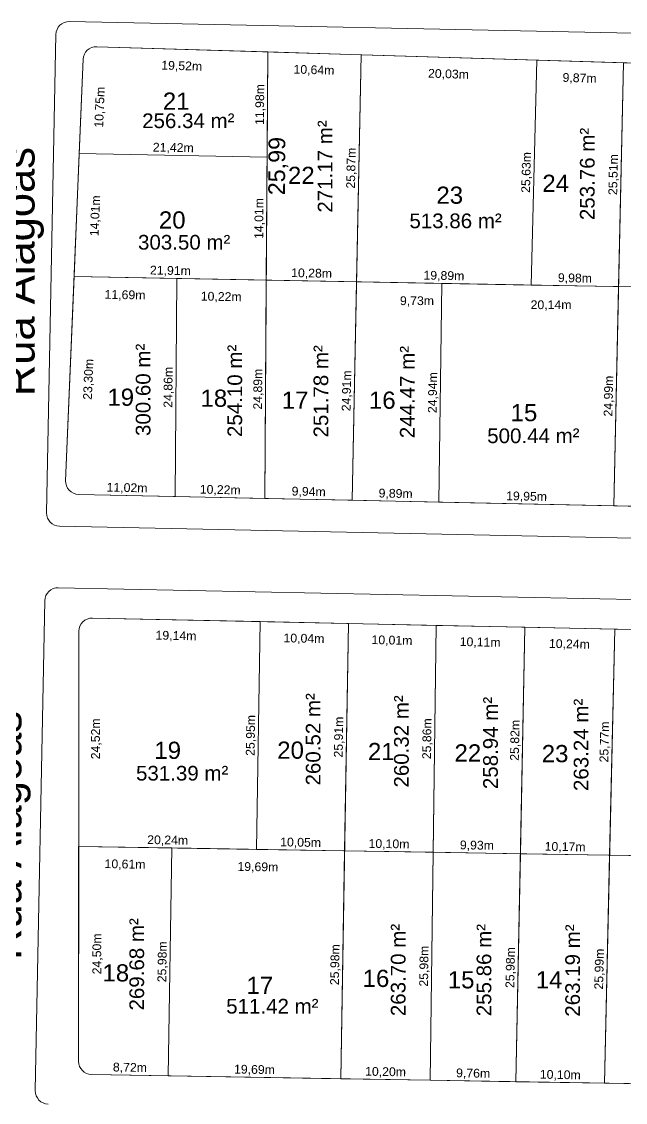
# Model space of a CAD drawing. Header units: metres. Extents: x 3808 to 8215, y 2374 to 6187.
# Drawn here: x 5221.6 to 5290.4, y 5045.1 to 5168.3 of the extents above; entities that cross this region are included whole.
import ezdxf
from ezdxf.enums import TextEntityAlignment as Align

# ---------------------------------------------------------------- set-up
doc = ezdxf.new("R2010")
doc.units = ezdxf.units.M
for name, color, linetype in [('Areas Lotes', 1, 'Continuous'), ('Calçada', 8, 'Continuous'), ('Lote', 7, 'Continuous'), ('Nome das Ruas', 7, 'Continuous'), ('Nº Lote', 7, 'Continuous'), ('quadras', 7, 'Continuous')]:
    doc.layers.add(name, color=color, linetype=linetype)
doc.styles.add('Arial', font='arial.ttf')
doc.dimstyles.new('Copy(2) of ISO-25', dxfattribs={"dimtxt": 1, "dimasz": 2.5, "dimexe": 1.25, "dimexo": 0.625, "dimgap": 0.2, "dimtad": 1, "dimtoh": 1, "dimlfac": 1, "dimzin": 1, "dimtxsty": 'Arial', "dimblk": 'NONE', "dimcen": 0, "dimse1": 1, "dimse2": 1, "dimsd1": 1, "dimsd2": 1, "dimclrt": 256, "dimaunit": 1, "dimadec": 3, "dimazin": 0, "dimtfac": 1, "dimtmove": 0, "dimatfit": 3, "dimldrblk": 'NONE', "dimfxl": 1, "dimtolj": 1, "dimtzin": 0, "dimarcsym": 0})
doc.dimstyles.new('COTA 2', dxfattribs={"dimtxt": 1.9, "dimasz": 2.5, "dimexe": 1.25, "dimexo": 0.625, "dimtad": 1, "dimlfac": 1, "dimzin": 1, "dimtxsty": 'Arial', "dimcen": 2.5, "dimse1": 1, "dimse2": 1, "dimsd1": 1, "dimsd2": 1, "dimclrt": 7, "dimadec": 0, "dimazin": 0, "dimtfac": 1, "dimtmove": 0, "dimatfit": 3, "dimfxl": 1, "dimtolj": 1, "dimtzin": 0, "dimarcsym": 0})

# ---------------------------------------------------------------- blocks, each defined once
blk = doc.blocks.new('*D4998')
at = {"layer": 'Defpoints', "color": 0, "linetype": 'Continuous', "transparency": 16777216}
for p in [(5288, 5047.31), (5288, 5046.97), (5307.9, 5046.97)]:
    blk.add_point(p, dxfattribs=at)
at = {"layer": 'Lote', "linetype": 'Continuous', "lineweight": 5, "transparency": 16777216, "insert": (5297.97, 5047.94), "char_height": 1, "attachment_point": 5, "rotation": 359.0344, "style": 'Arial'}
blk.add_mtext('\\A1;19,90m', dxfattribs=at)
blk = doc.blocks.new('_None')
blk = doc.blocks.new('*D4999')
at = {"layer": 'Defpoints', "color": 0, "linetype": 'Continuous', "transparency": 16777216}
for p in [(5277.91, 5047.48), (5277.91, 5047.48), (5288, 5046.97)]:
    blk.add_point(p, dxfattribs=at)
at = {"layer": 'Lote', "linetype": 'Continuous', "lineweight": 5, "transparency": 16777216, "insert": (5282.97, 5048.19), "char_height": 1, "attachment_point": 5, "rotation": 359.0344, "style": 'Arial'}
blk.add_mtext('\\A1;10,10m', dxfattribs=at)
blk = doc.blocks.new('*D5000')
at = {"layer": 'Defpoints', "color": 0, "linetype": 'Continuous', "transparency": 16777216}
for p in [(5268.15, 5047.64), (5268.15, 5047.64), (5277.91, 5047.48)]:
    blk.add_point(p, dxfattribs=at)
at = {"layer": 'Lote', "linetype": 'Continuous', "lineweight": 5, "transparency": 16777216, "insert": (5273.04, 5048.36), "char_height": 1, "attachment_point": 5, "rotation": 359.0344, "style": 'Arial'}
blk.add_mtext('\\A1;9,76m', dxfattribs=at)
blk = doc.blocks.new('*D5001')
at = {"layer": 'Defpoints', "color": 0, "linetype": 'Continuous', "transparency": 16777216}
for p in [(5257.95, 5047.81), (5257.95, 5047.81), (5268.15, 5047.64)]:
    blk.add_point(p, dxfattribs=at)
at = {"layer": 'Lote', "linetype": 'Continuous', "lineweight": 5, "transparency": 16777216, "insert": (5263.06, 5048.53), "char_height": 1, "attachment_point": 5, "rotation": 359.0344, "style": 'Arial'}
blk.add_mtext('\\A1;10,20m', dxfattribs=at)
blk = doc.blocks.new('*D5002')
at = {"layer": 'Defpoints', "color": 0, "linetype": 'Continuous', "transparency": 16777216}
for p in [(5238.27, 5048.14), (5238.27, 5048.14), (5257.95, 5047.81)]:
    blk.add_point(p, dxfattribs=at)
at = {"layer": 'Lote', "linetype": 'Continuous', "lineweight": 5, "transparency": 16777216, "insert": (5248.12, 5048.78), "char_height": 1, "attachment_point": 5, "rotation": 359.0344, "style": 'Arial'}
blk.add_mtext('\\A1;19,69m', dxfattribs=at)
blk = doc.blocks.new('*D5003')
at = {"layer": 'Defpoints', "color": 0, "linetype": 'Continuous', "transparency": 16777216}
for p in [(5229.55, 5048.29), (5229.55, 5048.29), (5238.27, 5048.14)]:
    blk.add_point(p, dxfattribs=at)
at = {"layer": 'Lote', "linetype": 'Continuous', "lineweight": 5, "transparency": 16777216, "insert": (5233.93, 5049.02), "char_height": 1, "attachment_point": 5, "rotation": 359.0344, "style": 'Arial'}
blk.add_mtext('\\A1;8,72m', dxfattribs=at)
blk = doc.blocks.new('*D5012')
at = {"layer": 'Defpoints', "color": 0, "linetype": 'Continuous', "transparency": 16777216}
for p in [(5288.59, 5073.28), (5288.59, 5073.28), (5298.08, 5073.13)]:
    blk.add_point(p, dxfattribs=at)
at = {"layer": 'Lote', "linetype": 'Continuous', "lineweight": 5, "transparency": 16777216, "insert": (5293.35, 5074.01), "char_height": 1, "attachment_point": 5, "rotation": 359.0444, "style": 'Arial'}
blk.add_mtext('\\A1;9,49m', dxfattribs=at)
blk = doc.blocks.new('*D5013')
at = {"layer": 'Defpoints', "color": 0, "linetype": 'Continuous', "transparency": 16777216}
for p in [(5278.42, 5073.45), (5278.42, 5073.45), (5288.59, 5073.28)]:
    blk.add_point(p, dxfattribs=at)
at = {"layer": 'Lote', "linetype": 'Continuous', "lineweight": 5, "transparency": 16777216, "insert": (5283.52, 5074.17), "char_height": 1, "attachment_point": 5, "rotation": 359.0444, "style": 'Arial'}
blk.add_mtext('\\A1;10,17m', dxfattribs=at)
blk = doc.blocks.new('*D5014')
at = {"layer": 'Defpoints', "color": 0, "linetype": 'Continuous', "transparency": 16777216}
for p in [(5268.49, 5073.62), (5268.49, 5073.62), (5278.42, 5073.45)]:
    blk.add_point(p, dxfattribs=at)
at = {"layer": 'Lote', "linetype": 'Continuous', "lineweight": 5, "transparency": 16777216, "insert": (5273.47, 5074.34), "char_height": 1, "attachment_point": 5, "rotation": 359.0444, "style": 'Arial'}
blk.add_mtext('\\A1;9,93m', dxfattribs=at)
blk = doc.blocks.new('*D5015')
at = {"layer": 'Defpoints', "color": 0, "linetype": 'Continuous', "transparency": 16777216}
for p in [(5258.39, 5073.79), (5258.39, 5073.79), (5268.49, 5073.62)]:
    blk.add_point(p, dxfattribs=at)
at = {"layer": 'Lote', "linetype": 'Continuous', "lineweight": 5, "transparency": 16777216, "insert": (5263.45, 5074.5), "char_height": 1, "attachment_point": 5, "rotation": 359.0444, "style": 'Arial'}
blk.add_mtext('\\A1;10,10m', dxfattribs=at)
blk = doc.blocks.new('*D5016')
at = {"layer": 'Defpoints', "color": 0, "linetype": 'Continuous', "transparency": 16777216}
for p in [(5248.34, 5073.96), (5248.34, 5073.96), (5258.39, 5073.79)]:
    blk.add_point(p, dxfattribs=at)
at = {"layer": 'Lote', "linetype": 'Continuous', "lineweight": 5, "transparency": 16777216, "insert": (5253.38, 5074.67), "char_height": 1, "attachment_point": 5, "rotation": 359.0444, "style": 'Arial'}
blk.add_mtext('\\A1;10,05m', dxfattribs=at)
blk = doc.blocks.new('*D5017')
at = {"layer": 'Defpoints', "color": 0, "linetype": 'Continuous', "transparency": 16777216}
for p in [(5228.1, 5074.29), (5228.1, 5074.29), (5248.34, 5073.96)]:
    blk.add_point(p, dxfattribs=at)
at = {"layer": 'Lote', "linetype": 'Continuous', "lineweight": 5, "transparency": 16777216, "insert": (5238.23, 5074.93), "char_height": 1, "attachment_point": 5, "rotation": 359.0444, "style": 'Arial'}
blk.add_mtext('\\A1;20,24m', dxfattribs=at)
blk = doc.blocks.new('*D5018')
at = {"layer": 'Defpoints', "color": 0, "linetype": 'Continuous', "transparency": 16777216}
for p in [(5228.1, 5074.29), (5238.7, 5074.12), (5238.66, 5071.3)]:
    blk.add_point(p, dxfattribs=at)
at = {"layer": 'Lote', "linetype": 'Continuous', "lineweight": 5, "transparency": 16777216, "insert": (5233.37, 5072.19), "char_height": 1, "attachment_point": 5, "rotation": 359.0444, "style": 'Arial'}
blk.add_mtext('\\A1;10,61m', dxfattribs=at)
blk = doc.blocks.new('*D5019')
at = {"layer": 'Defpoints', "color": 0, "linetype": 'Continuous', "transparency": 16777216}
for p in [(5238.7, 5074.12), (5258.39, 5073.79), (5258.34, 5070.92)]:
    blk.add_point(p, dxfattribs=at)
at = {"layer": 'Lote', "linetype": 'Continuous', "lineweight": 5, "transparency": 16777216, "insert": (5248.51, 5071.88), "char_height": 1, "attachment_point": 5, "rotation": 359.0444, "style": 'Arial'}
blk.add_mtext('\\A1;19,69m', dxfattribs=at)
blk = doc.blocks.new('*D5020')
at = {"layer": 'Defpoints', "color": 0, "linetype": 'Continuous', "transparency": 16777216}
for p in [(5288.59, 5073.28), (5308.37, 5072.95), (5308.32, 5070.08)]:
    blk.add_point(p, dxfattribs=at)
at = {"layer": 'Lote', "linetype": 'Continuous', "lineweight": 5, "transparency": 16777216, "insert": (5298.44, 5071.05), "char_height": 1, "attachment_point": 5, "rotation": 359.0444, "style": 'Arial'}
blk.add_mtext('\\A1;19,78m', dxfattribs=at)
blk = doc.blocks.new('*D5034')
at = {"layer": 'Defpoints', "color": 0, "linetype": 'Continuous', "transparency": 16777216}
for p in [(5289.17, 5099.05), (5298.78, 5098.85), (5289.12, 5096.37)]:
    blk.add_point(p, dxfattribs=at)
at = {"layer": 'Lote', "linetype": 'Continuous', "lineweight": 5, "transparency": 16777216, "insert": (5293.94, 5097.07), "char_height": 1, "attachment_point": 5, "rotation": 358.788, "style": 'Arial'}
blk.add_mtext('\\A1;9,61m', dxfattribs=at)
blk = doc.blocks.new('*D5035')
at = {"layer": 'Defpoints', "color": 0, "linetype": 'Continuous', "transparency": 16777216}
for p in [(5278.93, 5099.27), (5289.17, 5099.05), (5278.88, 5096.58)]:
    blk.add_point(p, dxfattribs=at)
at = {"layer": 'Lote', "linetype": 'Continuous', "lineweight": 5, "transparency": 16777216, "insert": (5284.01, 5097.28), "char_height": 1, "attachment_point": 5, "rotation": 358.788, "style": 'Arial'}
blk.add_mtext('\\A1;10,24m', dxfattribs=at)
blk = doc.blocks.new('*D5036')
at = {"layer": 'Defpoints', "color": 0, "linetype": 'Continuous', "transparency": 16777216}
for p in [(5268.83, 5099.48), (5278.93, 5099.27), (5268.77, 5096.8)]:
    blk.add_point(p, dxfattribs=at)
at = {"layer": 'Lote', "linetype": 'Continuous', "lineweight": 5, "transparency": 16777216, "insert": (5273.84, 5097.49), "char_height": 1, "attachment_point": 5, "rotation": 358.788, "style": 'Arial'}
blk.add_mtext('\\A1;10,11m', dxfattribs=at)
blk = doc.blocks.new('*D5037')
at = {"layer": 'Defpoints', "color": 0, "linetype": 'Continuous', "transparency": 16777216}
for p in [(5258.82, 5099.69), (5268.83, 5099.48), (5258.77, 5097.01)]:
    blk.add_point(p, dxfattribs=at)
at = {"layer": 'Lote', "linetype": 'Continuous', "lineweight": 5, "transparency": 16777216, "insert": (5263.79, 5097.71), "char_height": 1, "attachment_point": 5, "rotation": 358.788, "style": 'Arial'}
blk.add_mtext('\\A1;10,01m', dxfattribs=at)
blk = doc.blocks.new('*D5038')
at = {"layer": 'Defpoints', "color": 0, "linetype": 'Continuous', "transparency": 16777216}
for p in [(5248.78, 5099.91), (5258.82, 5099.69), (5248.73, 5097.22)]:
    blk.add_point(p, dxfattribs=at)
at = {"layer": 'Lote', "linetype": 'Continuous', "lineweight": 5, "transparency": 16777216, "insert": (5253.76, 5097.92), "char_height": 1, "attachment_point": 5, "rotation": 358.788, "style": 'Arial'}
blk.add_mtext('\\A1;10,04m', dxfattribs=at)
blk = doc.blocks.new('*D5039')
at = {"layer": 'Defpoints', "color": 0, "linetype": 'Continuous', "transparency": 16777216}
for p in [(5229.65, 5100.31), (5248.78, 5099.91), (5229.59, 5097.63)]:
    blk.add_point(p, dxfattribs=at)
at = {"layer": 'Lote', "linetype": 'Continuous', "lineweight": 5, "transparency": 16777216, "insert": (5239.18, 5098.23), "char_height": 1, "attachment_point": 5, "rotation": 358.788, "style": 'Arial'}
blk.add_mtext('\\A1;19,14m', dxfattribs=at)
blk = doc.blocks.new('*D5040')
at = {"layer": 'Defpoints', "color": 0, "linetype": 'Continuous', "transparency": 16777216}
for p in [(5228.11, 5098.81), (5228.1, 5074.29), (5230.89, 5074.29)]:
    blk.add_point(p, dxfattribs=at)
at = {"layer": 'Lote', "linetype": 'Continuous', "lineweight": 5, "transparency": 16777216, "insert": (5230.1, 5086.55), "char_height": 1, "attachment_point": 5, "rotation": 89.9597, "style": 'Arial'}
blk.add_mtext('\\A1;24,52m', dxfattribs=at)
blk = doc.blocks.new('*D5041')
at = {"layer": 'Defpoints', "color": 0, "linetype": 'Continuous', "transparency": 16777216}
for p in [(5228.1, 5074.29), (5228.08, 5049.79), (5231.04, 5049.79)]:
    blk.add_point(p, dxfattribs=at)
at = {"layer": 'Lote', "linetype": 'Continuous', "lineweight": 5, "transparency": 16777216, "insert": (5230.25, 5062.04), "char_height": 1, "attachment_point": 5, "rotation": 89.9597, "style": 'Arial'}
blk.add_mtext('\\A1;24,50m', dxfattribs=at)
blk = doc.blocks.new('*D5042')
at = {"layer": 'Defpoints', "color": 0, "linetype": 'Continuous', "transparency": 16777216}
for p in [(5238.7, 5074.12), (5238.27, 5048.14), (5238.27, 5048.14)]:
    blk.add_point(p, dxfattribs=at)
at = {"layer": 'Lote', "linetype": 'Continuous', "lineweight": 5, "transparency": 16777216, "insert": (5237.69, 5061.14), "char_height": 1, "attachment_point": 5, "rotation": 89.0402, "style": 'Arial'}
blk.add_mtext('\\A1;25,98m', dxfattribs=at)
blk = doc.blocks.new('*D5043')
at = {"layer": 'Defpoints', "color": 0, "linetype": 'Continuous', "transparency": 16777216}
for p in [(5258.39, 5073.79), (5257.95, 5047.81), (5257.95, 5047.81)]:
    blk.add_point(p, dxfattribs=at)
at = {"layer": 'Lote', "linetype": 'Continuous', "lineweight": 5, "transparency": 16777216, "insert": (5257.37, 5060.81), "char_height": 1, "attachment_point": 5, "rotation": 89.0402, "style": 'Arial'}
blk.add_mtext('\\A1;25,98m', dxfattribs=at)
blk = doc.blocks.new('*D5044')
at = {"layer": 'Defpoints', "color": 0, "linetype": 'Continuous', "transparency": 16777216}
for p in [(5248.78, 5099.91), (5248.78, 5099.91), (5248.34, 5073.96)]:
    blk.add_point(p, dxfattribs=at)
at = {"layer": 'Lote', "linetype": 'Continuous', "lineweight": 5, "transparency": 16777216, "insert": (5247.76, 5086.94), "char_height": 1, "attachment_point": 5, "rotation": 89.0098, "style": 'Arial'}
blk.add_mtext('\\A1;25,95m', dxfattribs=at)
blk = doc.blocks.new('*D5045')
at = {"layer": 'Defpoints', "color": 0, "linetype": 'Continuous', "transparency": 16777216}
for p in [(5258.82, 5099.69), (5258.82, 5099.69), (5258.39, 5073.79)]:
    blk.add_point(p, dxfattribs=at)
at = {"layer": 'Lote', "linetype": 'Continuous', "lineweight": 5, "transparency": 16777216, "insert": (5257.8, 5086.75), "char_height": 1, "attachment_point": 5, "rotation": 89.0402, "style": 'Arial'}
blk.add_mtext('\\A1;25,91m', dxfattribs=at)
blk = doc.blocks.new('*D5046')
at = {"layer": 'Defpoints', "color": 0, "linetype": 'Continuous', "transparency": 16777216}
for p in [(5268.83, 5099.48), (5268.83, 5099.48), (5268.49, 5073.62)]:
    blk.add_point(p, dxfattribs=at)
at = {"layer": 'Lote', "linetype": 'Continuous', "lineweight": 5, "transparency": 16777216, "insert": (5267.86, 5086.56), "char_height": 1, "attachment_point": 5, "rotation": 89.2476, "style": 'Arial'}
blk.add_mtext('\\A1;25,86m', dxfattribs=at)
blk = doc.blocks.new('*D5047')
at = {"layer": 'Defpoints', "color": 0, "linetype": 'Continuous', "transparency": 16777216}
for p in [(5268.49, 5073.62), (5268.15, 5047.64), (5268.15, 5047.64)]:
    blk.add_point(p, dxfattribs=at)
at = {"layer": 'Lote', "linetype": 'Continuous', "lineweight": 5, "transparency": 16777216, "insert": (5267.52, 5060.64), "char_height": 1, "attachment_point": 5, "rotation": 89.2476, "style": 'Arial'}
blk.add_mtext('\\A1;25,98m', dxfattribs=at)
blk = doc.blocks.new('*D5048')
at = {"layer": 'Defpoints', "color": 0, "linetype": 'Continuous', "transparency": 16777216}
for p in [(5278.42, 5073.45), (5277.91, 5047.48), (5277.91, 5047.48)]:
    blk.add_point(p, dxfattribs=at)
at = {"layer": 'Lote', "linetype": 'Continuous', "lineweight": 5, "transparency": 16777216, "insert": (5277.36, 5060.48), "char_height": 1, "attachment_point": 5, "rotation": 88.865, "style": 'Arial'}
blk.add_mtext('\\A1;25,98m', dxfattribs=at)
blk = doc.blocks.new('*D5049')
at = {"layer": 'Defpoints', "color": 0, "linetype": 'Continuous', "transparency": 16777216}
for p in [(5278.93, 5099.27), (5278.93, 5099.27), (5278.42, 5073.45)]:
    blk.add_point(p, dxfattribs=at)
at = {"layer": 'Lote', "linetype": 'Continuous', "lineweight": 5, "transparency": 16777216, "insert": (5277.88, 5086.38), "char_height": 1, "attachment_point": 5, "rotation": 88.865, "style": 'Arial'}
blk.add_mtext('\\A1;25,82m', dxfattribs=at)
blk = doc.blocks.new('*D5050')
at = {"layer": 'Defpoints', "color": 0, "linetype": 'Continuous', "transparency": 16777216}
for p in [(5289.17, 5099.05), (5289.17, 5099.05), (5288.59, 5073.28)]:
    blk.add_point(p, dxfattribs=at)
at = {"layer": 'Lote', "linetype": 'Continuous', "lineweight": 5, "transparency": 16777216, "insert": (5288.08, 5086.19), "char_height": 1, "attachment_point": 5, "rotation": 88.6972, "style": 'Arial'}
blk.add_mtext('\\A1;25,77m', dxfattribs=at)
blk = doc.blocks.new('*D5066')
at = {"layer": 'Defpoints', "color": 0, "linetype": 'Continuous', "transparency": 16777216}
for p in [(5288.59, 5073.28), (5288.59, 5073.28), (5288, 5047.31)]:
    blk.add_point(p, dxfattribs=at)
at = {"layer": 'Lote', "linetype": 'Continuous', "lineweight": 5, "transparency": 16777216, "insert": (5287.49, 5060.31), "char_height": 1, "attachment_point": 5, "rotation": 88.6972, "style": 'Arial'}
blk.add_mtext('\\A1;25,99m', dxfattribs=at)
blk = doc.blocks.new('*D5161')
at = {"layer": 'Defpoints', "color": 0, "linetype": 'Continuous', "transparency": 16777216}
for p in [(5289.09, 5113.1), (5289.09, 5113.1), (5298.93, 5112.89)]:
    blk.add_point(p, dxfattribs=at)
at = {"layer": 'Lote', "linetype": 'Continuous', "lineweight": 5, "transparency": 16777216, "insert": (5294.03, 5113.79), "char_height": 1, "attachment_point": 5, "rotation": 358.769, "style": 'Arial'}
blk.add_mtext('\\A1;9,85m', dxfattribs=at)
blk = doc.blocks.new('*D5162')
at = {"layer": 'Defpoints', "color": 0, "linetype": 'Continuous', "transparency": 16777216}
for p in [(5269.14, 5113.53), (5269.14, 5113.53), (5289.09, 5113.1)]:
    blk.add_point(p, dxfattribs=at)
at = {"layer": 'Lote', "linetype": 'Continuous', "lineweight": 5, "transparency": 16777216, "insert": (5279.13, 5114.11), "char_height": 1, "attachment_point": 5, "rotation": 358.769, "style": 'Arial'}
blk.add_mtext('\\A1;19,95m', dxfattribs=at)
blk = doc.blocks.new('*D5163')
at = {"layer": 'Defpoints', "color": 0, "linetype": 'Continuous', "transparency": 16777216}
for p in [(5259.25, 5113.74), (5259.25, 5113.74), (5269.14, 5113.53)]:
    blk.add_point(p, dxfattribs=at)
at = {"layer": 'Lote', "linetype": 'Continuous', "lineweight": 5, "transparency": 16777216, "insert": (5264.21, 5114.43), "char_height": 1, "attachment_point": 5, "rotation": 358.769, "style": 'Arial'}
blk.add_mtext('\\A1;9,89m', dxfattribs=at)
blk = doc.blocks.new('*D5164')
at = {"layer": 'Defpoints', "color": 0, "linetype": 'Continuous', "transparency": 16777216}
for p in [(5249.31, 5113.95), (5249.31, 5113.95), (5259.25, 5113.74)]:
    blk.add_point(p, dxfattribs=at)
at = {"layer": 'Lote', "linetype": 'Continuous', "lineweight": 5, "transparency": 16777216, "insert": (5254.3, 5114.65), "char_height": 1, "attachment_point": 5, "rotation": 358.769, "style": 'Arial'}
blk.add_mtext('\\A1;9,94m', dxfattribs=at)
blk = doc.blocks.new('*D5165')
at = {"layer": 'Defpoints', "color": 0, "linetype": 'Continuous', "transparency": 16777216}
for p in [(5239.09, 5114.17), (5239.09, 5114.17), (5249.31, 5113.95)]:
    blk.add_point(p, dxfattribs=at)
at = {"layer": 'Lote', "linetype": 'Continuous', "lineweight": 5, "transparency": 16777216, "insert": (5244.22, 5114.86), "char_height": 1, "attachment_point": 5, "rotation": 358.769, "style": 'Arial'}
blk.add_mtext('\\A1;10,22m', dxfattribs=at)
blk = doc.blocks.new('*D5166')
at = {"layer": 'Defpoints', "color": 0, "linetype": 'Continuous', "transparency": 16777216}
for p in [(5228.07, 5114.41), (5228.07, 5114.41), (5239.09, 5114.17)]:
    blk.add_point(p, dxfattribs=at)
at = {"layer": 'Lote', "linetype": 'Continuous', "lineweight": 5, "transparency": 16777216, "insert": (5233.6, 5115.09), "char_height": 1, "attachment_point": 5, "rotation": 358.769, "style": 'Arial'}
blk.add_mtext('\\A1;11,02m', dxfattribs=at)
blk = doc.blocks.new('*D5175')
at = {"layer": 'Defpoints', "color": 0, "linetype": 'Continuous', "transparency": 16777216}
for p in [(5249.65, 5164.83), (5260.28, 5164.5), (5249.56, 5162.07)]:
    blk.add_point(p, dxfattribs=at)
at = {"layer": 'Lote', "linetype": 'Continuous', "lineweight": 5, "transparency": 16777216, "insert": (5254.9, 5162.71), "char_height": 1, "attachment_point": 5, "rotation": 358.2435, "style": 'Arial'}
blk.add_mtext('\\A1;10,64m', dxfattribs=at)
blk = doc.blocks.new('*D5177')
at = {"layer": 'Defpoints', "color": 0, "linetype": 'Continuous', "transparency": 16777216}
for p in [(5290.16, 5163.59), (5300.19, 5163.28), (5290.08, 5160.83)]:
    blk.add_point(p, dxfattribs=at)
at = {"layer": 'Lote', "linetype": 'Continuous', "lineweight": 5, "transparency": 16777216, "insert": (5295.12, 5161.47), "char_height": 1, "attachment_point": 5, "rotation": 358.2435, "style": 'Arial'}
blk.add_mtext('\\A1;10,04m', dxfattribs=at)
blk = doc.blocks.new('*D5179')
at = {"layer": 'Defpoints', "color": 0, "linetype": 'Continuous', "transparency": 16777216}
for p in [(5280.29, 5163.59), (5290.16, 5163.59), (5280.21, 5161.13)]:
    blk.add_point(p, dxfattribs=at)
at = {"layer": 'Lote', "linetype": 'Continuous', "lineweight": 5, "transparency": 16777216, "insert": (5285.17, 5161.78), "char_height": 1, "attachment_point": 5, "rotation": 358.2435, "style": 'Arial'}
blk.add_mtext('\\A1;9,87m', dxfattribs=at)
blk = doc.blocks.new('*D5180')
at = {"layer": 'Defpoints', "color": 0, "linetype": 'Continuous', "transparency": 16777216}
for p in [(5260.28, 5164.5), (5280.3, 5163.89), (5260.19, 5161.74)]:
    blk.add_point(p, dxfattribs=at)
at = {"layer": 'Lote', "linetype": 'Continuous', "lineweight": 5, "transparency": 16777216, "insert": (5270.23, 5162.24), "char_height": 1, "attachment_point": 5, "rotation": 358.2435, "style": 'Arial'}
blk.add_mtext('\\A1;20,03m', dxfattribs=at)
blk = doc.blocks.new('*D5181')
at = {"layer": 'Defpoints', "color": 0, "linetype": 'Continuous', "transparency": 16777216}
for p in [(5259.75, 5138.64), (5279.64, 5138.27), (5279.64, 5138.27)]:
    blk.add_point(p, dxfattribs=at)
at = {"layer": 'Lote', "linetype": 'Continuous', "lineweight": 5, "transparency": 16777216, "insert": (5269.71, 5139.26), "char_height": 1, "attachment_point": 5, "rotation": 358.9239, "style": 'Arial'}
blk.add_mtext('\\A1;19,89m', dxfattribs=at)
blk = doc.blocks.new('*D5182')
at = {"layer": 'Defpoints', "color": 0, "linetype": 'Continuous', "transparency": 16777216}
for p in [(5230.14, 5165.43), (5249.65, 5164.83), (5230.06, 5162.67)]:
    blk.add_point(p, dxfattribs=at)
at = {"layer": 'Lote', "linetype": 'Continuous', "lineweight": 5, "transparency": 16777216, "insert": (5239.83, 5163.17), "char_height": 1, "attachment_point": 5, "rotation": 358.2435, "style": 'Arial'}
blk.add_mtext('\\A1;19,52m', dxfattribs=at)
blk = doc.blocks.new('*D5183')
at = {"layer": 'Defpoints', "color": 0, "linetype": 'Continuous', "transparency": 16777216}
for p in [(5249.47, 5138.84), (5259.75, 5138.64), (5259.75, 5138.64)]:
    blk.add_point(p, dxfattribs=at)
at = {"layer": 'Lote', "linetype": 'Continuous', "lineweight": 5, "transparency": 16777216, "insert": (5254.63, 5139.54), "char_height": 1, "attachment_point": 5, "rotation": 358.9239, "style": 'Arial'}
blk.add_mtext('\\A1;10,28m', dxfattribs=at)
blk = doc.blocks.new('*D5184')
at = {"layer": 'Defpoints', "color": 0, "linetype": 'Continuous', "transparency": 16777216}
for p in [(5228.15, 5153.25), (5228.15, 5153.25), (5249.57, 5152.85)]:
    blk.add_point(p, dxfattribs=at)
at = {"layer": 'Lote', "linetype": 'Continuous', "lineweight": 5, "transparency": 16777216, "insert": (5238.87, 5153.85), "char_height": 1, "attachment_point": 5, "rotation": 358.9239, "style": 'Arial'}
blk.add_mtext('\\A1;21,42m', dxfattribs=at)
blk = doc.blocks.new('*D5185')
at = {"layer": 'Defpoints', "color": 0, "linetype": 'Continuous', "transparency": 16777216}
for p in [(5227.57, 5139.25), (5249.47, 5138.84), (5249.47, 5138.84)]:
    blk.add_point(p, dxfattribs=at)
at = {"layer": 'Lote', "linetype": 'Continuous', "lineweight": 5, "transparency": 16777216, "insert": (5238.54, 5139.84), "char_height": 1, "attachment_point": 5, "rotation": 358.9239, "style": 'Arial'}
blk.add_mtext('\\A1;21,91m', dxfattribs=at)
blk = doc.blocks.new('*D5187')
at = {"layer": 'Defpoints', "color": 0, "linetype": 'Continuous', "transparency": 16777216}
for p in [(5279.64, 5138.27), (5289.62, 5138.08), (5289.62, 5138.08)]:
    blk.add_point(p, dxfattribs=at)
at = {"layer": 'Lote', "linetype": 'Continuous', "lineweight": 5, "transparency": 16777216, "insert": (5284.64, 5138.98), "char_height": 1, "attachment_point": 5, "rotation": 358.9239, "style": 'Arial'}
blk.add_mtext('\\A1;9,98m', dxfattribs=at)
blk = doc.blocks.new('*D5189')
at = {"layer": 'Defpoints', "color": 0, "linetype": 'Continuous', "transparency": 16777216}
for p in [(5289.62, 5138.08), (5299.56, 5137.9), (5299.56, 5137.9)]:
    blk.add_point(p, dxfattribs=at)
at = {"layer": 'Lote', "linetype": 'Continuous', "lineweight": 5, "transparency": 16777216, "insert": (5294.6, 5138.79), "char_height": 1, "attachment_point": 5, "rotation": 358.9239, "style": 'Arial'}
blk.add_mtext('\\A1;9,94m', dxfattribs=at)
blk = doc.blocks.new('*D5221')
at = {"layer": 'Defpoints', "color": 0, "linetype": 'Continuous', "transparency": 16777216}
for p in [(5289.62, 5138.08), (5289.09, 5113.1), (5289.09, 5113.1)]:
    blk.add_point(p, dxfattribs=at)
at = {"layer": 'Lote', "linetype": 'Continuous', "lineweight": 5, "transparency": 16777216, "insert": (5288.55, 5125.61), "char_height": 1, "attachment_point": 5, "rotation": 88.7803, "style": 'Arial'}
blk.add_mtext('\\A1;24,99m', dxfattribs=at)
blk = doc.blocks.new('*D5222')
at = {"layer": 'Defpoints', "color": 0, "linetype": 'Continuous', "transparency": 16777216}
for p in [(5290.16, 5163.59), (5290.16, 5163.59), (5289.62, 5138.08)]:
    blk.add_point(p, dxfattribs=at)
at = {"layer": 'Lote', "linetype": 'Continuous', "lineweight": 5, "transparency": 16777216, "insert": (5289.09, 5150.85), "char_height": 1, "attachment_point": 5, "rotation": 88.7803, "style": 'Arial'}
blk.add_mtext('\\A1;25,51m', dxfattribs=at)
blk = doc.blocks.new('*D5223')
at = {"layer": 'Defpoints', "color": 0, "linetype": 'Continuous', "transparency": 16777216}
for p in [(5280.3, 5163.89), (5280.3, 5163.89), (5279.64, 5138.27)]:
    blk.add_point(p, dxfattribs=at)
at = {"layer": 'Lote', "linetype": 'Continuous', "lineweight": 5, "transparency": 16777216, "insert": (5279.17, 5151.1), "char_height": 1, "attachment_point": 5, "rotation": 88.5215, "style": 'Arial'}
blk.add_mtext('\\A1;25,63m', dxfattribs=at)
blk = doc.blocks.new('*D5224')
at = {"layer": 'Defpoints', "color": 0, "linetype": 'Continuous', "transparency": 16777216}
for p in [(5269.48, 5138.46), (5269.14, 5113.53), (5269.14, 5113.53)]:
    blk.add_point(p, dxfattribs=at)
at = {"layer": 'Lote', "linetype": 'Continuous', "lineweight": 5, "transparency": 16777216, "insert": (5268.51, 5126), "char_height": 1, "attachment_point": 5, "rotation": 89.2242, "style": 'Arial'}
blk.add_mtext('\\A1;24,94m', dxfattribs=at)
blk = doc.blocks.new('*D5225')
at = {"layer": 'Defpoints', "color": 0, "linetype": 'Continuous', "transparency": 16777216}
for p in [(5260.28, 5164.5), (5260.28, 5164.5), (5259.75, 5138.64)]:
    blk.add_point(p, dxfattribs=at)
at = {"layer": 'Lote', "linetype": 'Continuous', "lineweight": 5, "transparency": 16777216, "insert": (5259.21, 5151.59), "char_height": 1, "attachment_point": 5, "rotation": 88.8398, "style": 'Arial'}
blk.add_mtext('\\A1;25,87m', dxfattribs=at)
blk = doc.blocks.new('*D5226')
at = {"layer": 'Defpoints', "color": 0, "linetype": 'Continuous', "transparency": 16777216}
for p in [(5259.75, 5138.64), (5259.25, 5113.74), (5259.25, 5113.74)]:
    blk.add_point(p, dxfattribs=at)
at = {"layer": 'Lote', "linetype": 'Continuous', "lineweight": 5, "transparency": 16777216, "insert": (5258.7, 5126.21), "char_height": 1, "attachment_point": 5, "rotation": 88.8398, "style": 'Arial'}
blk.add_mtext('\\A1;24,91m', dxfattribs=at)
blk = doc.blocks.new('*D5227')
at = {"layer": 'Defpoints', "color": 0, "linetype": 'Continuous', "transparency": 16777216}
for p in [(5249.47, 5138.84), (5249.31, 5113.95), (5249.31, 5113.95)]:
    blk.add_point(p, dxfattribs=at)
at = {"layer": 'Lote', "linetype": 'Continuous', "lineweight": 5, "transparency": 16777216, "insert": (5248.59, 5126.4), "char_height": 1, "attachment_point": 5, "rotation": 89.6177, "style": 'Arial'}
blk.add_mtext('\\A1;24,89m', dxfattribs=at)
blk = doc.blocks.new('*D5228')
at = {"layer": 'Defpoints', "color": 0, "linetype": 'Continuous', "transparency": 16777216}
for p in [(5239.26, 5139.03), (5239.09, 5114.17), (5239.09, 5114.17)]:
    blk.add_point(p, dxfattribs=at)
at = {"layer": 'Lote', "linetype": 'Continuous', "lineweight": 5, "transparency": 16777216, "insert": (5238.37, 5126.61), "char_height": 1, "attachment_point": 5, "rotation": 89.6177, "style": 'Arial'}
blk.add_mtext('\\A1;24,86m', dxfattribs=at)
blk = doc.blocks.new('*D5229')
at = {"layer": 'Defpoints', "color": 0, "linetype": 'Continuous', "transparency": 16777216}
for p in [(5249.57, 5152.85), (5249.47, 5138.84), (5249.47, 5138.84)]:
    blk.add_point(p, dxfattribs=at)
at = {"layer": 'Lote', "linetype": 'Continuous', "lineweight": 5, "transparency": 16777216, "insert": (5248.72, 5145.85), "char_height": 1, "attachment_point": 5, "rotation": 89.6177, "style": 'Arial'}
blk.add_mtext('\\A1;14,01m', dxfattribs=at)
blk = doc.blocks.new('*D5230')
at = {"layer": 'Defpoints', "color": 0, "linetype": 'Continuous', "transparency": 16777216}
for p in [(5249.65, 5164.83), (5249.65, 5164.83), (5249.57, 5152.85)]:
    blk.add_point(p, dxfattribs=at)
at = {"layer": 'Lote', "linetype": 'Continuous', "lineweight": 5, "transparency": 16777216, "insert": (5248.81, 5158.84), "char_height": 1, "attachment_point": 5, "rotation": 89.6177, "style": 'Arial'}
blk.add_mtext('\\A1;11,98m', dxfattribs=at)
blk = doc.blocks.new('*D5231')
at = {"layer": 'Defpoints', "color": 0, "linetype": 'Continuous', "transparency": 16777216}
for p in [(5228.6, 5163.99), (5228.15, 5153.25), (5231.13, 5153.12)]:
    blk.add_point(p, dxfattribs=at)
at = {"layer": 'Lote', "linetype": 'Continuous', "lineweight": 5, "transparency": 16777216, "insert": (5230.56, 5158.53), "char_height": 1, "attachment_point": 5, "rotation": 87.6249, "style": 'Arial'}
blk.add_mtext('\\A1;10,75m', dxfattribs=at)
blk = doc.blocks.new('*D5232')
at = {"layer": 'Defpoints', "color": 0, "linetype": 'Continuous', "transparency": 16777216}
for p in [(5228.15, 5153.25), (5227.57, 5139.25), (5230.55, 5139.12)]:
    blk.add_point(p, dxfattribs=at)
at = {"layer": 'Lote', "linetype": 'Continuous', "lineweight": 5, "transparency": 16777216, "insert": (5230.04, 5146.16), "char_height": 1, "attachment_point": 5, "rotation": 87.6249, "style": 'Arial'}
blk.add_mtext('\\A1;14,01m', dxfattribs=at)
blk = doc.blocks.new('*D5233')
at = {"layer": 'Defpoints', "color": 0, "linetype": 'Continuous', "transparency": 16777216}
for p in [(5227.57, 5139.25), (5226.6, 5115.97), (5229.59, 5115.85)]:
    blk.add_point(p, dxfattribs=at)
at = {"layer": 'Lote', "linetype": 'Continuous', "lineweight": 5, "transparency": 16777216, "insert": (5229.27, 5127.52), "char_height": 1, "attachment_point": 5, "rotation": 87.6249, "style": 'Arial'}
blk.add_mtext('\\A1;23,30m', dxfattribs=at)
blk = doc.blocks.new('*D5234')
at = {"layer": 'Defpoints', "color": 0, "linetype": 'Continuous', "transparency": 16777216}
for p in [(5227.57, 5139.25), (5239.26, 5139.03), (5239.2, 5136.16)]:
    blk.add_point(p, dxfattribs=at)
at = {"layer": 'Lote', "linetype": 'Continuous', "lineweight": 5, "transparency": 16777216, "insert": (5233.37, 5137.07), "char_height": 1, "attachment_point": 5, "rotation": 358.9239, "style": 'Arial'}
blk.add_mtext('\\A1;11,69m', dxfattribs=at)
blk = doc.blocks.new('*D5235')
at = {"layer": 'Defpoints', "color": 0, "linetype": 'Continuous', "transparency": 16777216}
for p in [(5239.26, 5139.03), (5249.47, 5138.84), (5249.42, 5135.97)]:
    blk.add_point(p, dxfattribs=at)
at = {"layer": 'Lote', "linetype": 'Continuous', "lineweight": 5, "transparency": 16777216, "insert": (5244.33, 5136.87), "char_height": 1, "attachment_point": 5, "rotation": 358.9239, "style": 'Arial'}
blk.add_mtext('\\A1;10,22m', dxfattribs=at)
blk = doc.blocks.new('*D1310')
at = {"layer": 'Defpoints', "color": 0, "linetype": 'Continuous', "transparency": 16777216}
for p in [(5269.47, 5138.3), (5289.61, 5137.87), (5289.62, 5138.08)]:
    blk.add_point(p, dxfattribs=at)
at = {"layer": 'Lote', "linetype": 'Continuous', "lineweight": 5, "transparency": 16777216, "insert": (5281.92, 5135.93), "char_height": 1, "attachment_point": 5, "style": 'Arial'}
blk.add_mtext('\\A1;20,14m', dxfattribs=at)
blk = doc.blocks.new('*D1311')
at = {"layer": 'Defpoints', "color": 0, "linetype": 'Continuous', "transparency": 16777216}
for p in [(5259.75, 5138.64), (5269.48, 5138.46), (5269.48, 5138.41)]:
    blk.add_point(p, dxfattribs=at)
at = {"layer": 'Lote', "linetype": 'Continuous', "lineweight": 5, "transparency": 16777216, "insert": (5266.64, 5136.39), "char_height": 1, "attachment_point": 5, "style": 'Arial'}
blk.add_mtext('\\A1;9,73m', dxfattribs=at)
blk = doc.blocks.new('*D7824')
at = {"layer": 'Defpoints', "color": 0, "linetype": 'Continuous', "transparency": 16777216}
for p in [(5249.65, 5164.83), (5249.47, 5138.84), (5252.52, 5138.82)]:
    blk.add_point(p, dxfattribs=at)
at = {"layer": 'Calçada', "color": 7, "linetype": 'Continuous', "lineweight": 5, "transparency": 16777216, "insert": (5250.84, 5151.82), "char_height": 1.9, "attachment_point": 5, "rotation": 89.6177, "style": 'Arial'}
blk.add_mtext('\\A1;25,99', dxfattribs=at)

msp = doc.modelspace()

# ---------------------------------------------------------------- linework, layer by layer
at = {"layer": 'Calçada', "linetype": 'Continuous', "lineweight": 5}
for p, q in [((5410.619, 5164.507), (5227.026, 5168.288)), ((5225.496, 5166.817), (5224.431, 5112.3)), ((5409.486, 5107.018), (5225.9, 5110.771)), ((5409.351, 5100.02), (5225.766, 5103.772)), ((5224.236, 5102.302), (5223.145, 5046.459))]:
    msp.add_line(p, q, dxfattribs=at)
for centre, start, end in [((5226.995, 5166.788), 88.82016, 178.88114), ((5225.931, 5112.271), 178.88114, 268.82901), ((5225.735, 5102.272), 88.82901, 178.88114), ((5224.645, 5046.429), 178.88114, 269.07229)]:
    msp.add_arc(centre, 1.5, start, end, dxfattribs=at)
at = {"layer": 'Lote', "lineweight": 5}
for p, q in [((5249.647, 5164.83), (5249.307, 5113.952)), ((5260.277, 5164.504), (5259.249, 5113.738)), ((5280.298, 5163.89), (5279.637, 5138.27)), ((5290.16, 5163.587), (5289.085, 5113.097)), ((5228.15, 5153.248), (5249.567, 5152.846)), ((5227.569, 5139.248), (5316.052, 5137.586)), ((5239.258, 5139.028), (5239.092, 5114.171)), ((5269.477, 5138.461), (5269.139, 5113.526)), ((5248.785, 5099.906), (5248.336, 5073.956)), ((5257.953, 5047.812), (5258.822, 5099.693)), ((5268.829, 5099.481), (5268.149, 5047.64)), ((5277.908, 5047.476), (5278.934, 5099.268)), ((5287.997, 5047.306), (5289.174, 5099.051)), ((5304.871, 5073.012), (5228.097, 5074.293)), ((5238.269, 5048.144), (5238.704, 5074.116))]:
    msp.add_line(p, q, dxfattribs=at)
at = {"layer": 'Lote', "linetype": 'Continuous', "lineweight": 5, "flags": 128}
for points in [[(5249.567, 5152.846), (5249.647, 5164.83), (5230.14, 5165.428, 0.411055), (5228.595, 5163.991), (5228.15, 5153.248)], [(5239.258, 5139.028), (5227.569, 5139.248), (5226.603, 5115.97, 0.4200742), (5228.07, 5114.408), (5239.092, 5114.171)], [(5228.097, 5074.293), (5248.336, 5073.956), (5248.785, 5099.906), (5229.646, 5100.31, 0.4202161), (5228.114, 5098.812)], [(5228.08, 5049.792, 0.4094912), (5229.554, 5048.291), (5238.269, 5048.144), (5238.704, 5074.116), (5228.097, 5074.293)]]:
    msp.add_lwpolyline(points, format="xyb", close=True, dxfattribs=at)
for points in [[(5260.277, 5164.504), (5249.647, 5164.83), (5249.473, 5138.836), (5259.754, 5138.643)], [(5259.754, 5138.643), (5269.477, 5138.461), (5279.637, 5138.27), (5280.298, 5163.89), (5260.277, 5164.504)], [(5279.637, 5138.27), (5289.617, 5138.082), (5290.16, 5163.587), (5280.298, 5163.89)], [(5300.194, 5163.28), (5290.16, 5163.587), (5289.617, 5138.082), (5299.56, 5137.896)], [(5249.473, 5138.836), (5249.567, 5152.846), (5228.15, 5153.248), (5227.569, 5139.248)], [(5239.092, 5114.171), (5249.307, 5113.952), (5249.473, 5138.836), (5239.258, 5139.028)], [(5249.307, 5113.952), (5259.249, 5113.738), (5259.754, 5138.643), (5249.473, 5138.836)], [(5259.249, 5113.738), (5269.139, 5113.526), (5269.477, 5138.461), (5259.754, 5138.643)], [(5269.139, 5113.526), (5289.085, 5113.097), (5289.617, 5138.082), (5279.637, 5138.27), (5269.477, 5138.461)], [(5299.56, 5137.896), (5289.617, 5138.082), (5289.085, 5113.097), (5298.935, 5112.885)], [(5248.336, 5073.956), (5258.388, 5073.788), (5258.822, 5099.693), (5248.785, 5099.906)], [(5258.388, 5073.788), (5268.49, 5073.619), (5268.829, 5099.481), (5258.822, 5099.693)], [(5268.49, 5073.619), (5278.423, 5073.454), (5278.934, 5099.268), (5268.829, 5099.481)], [(5289.174, 5099.051), (5278.934, 5099.268), (5278.423, 5073.454), (5288.588, 5073.284)], [(5298.781, 5098.848), (5289.174, 5099.051), (5288.588, 5073.284), (5298.08, 5073.126)], [(5238.704, 5074.116), (5238.269, 5048.144), (5257.953, 5047.812), (5258.388, 5073.788)], [(5257.953, 5047.812), (5268.149, 5047.64), (5268.49, 5073.619), (5258.388, 5073.788)], [(5268.149, 5047.64), (5277.908, 5047.476), (5278.423, 5073.454), (5268.49, 5073.619)], [(5288.588, 5073.284), (5278.423, 5073.454), (5277.908, 5047.476), (5287.997, 5047.306)]]:
    msp.add_lwpolyline(points, close=True, dxfattribs=at)
msp.add_lwpolyline([(5304.871, 5073.012), (5288.588, 5073.284), (5287.997, 5047.306), (5307.903, 5046.97), (5308.304, 5069.459)], dxfattribs=at)
at = {"layer": 'quadras', "lineweight": 5}
for p, q in [((5408.417, 5159.961), (5230.14, 5165.428)), ((5228.595, 5163.991), (5226.603, 5115.97)), ((5228.07, 5114.408), (5407.307, 5110.557)), ((5407.482, 5096.548), (5229.646, 5100.31)), ((5228.114, 5098.812), (5228.08, 5049.792)), ((5229.554, 5048.291), (5406.612, 5045.306))]:
    msp.add_line(p, q, dxfattribs=at)
for centre, start, end in [((5230.094, 5163.929), 88.24349, 177.62492), ((5228.102, 5115.908), 177.62492, 268.769), ((5229.614, 5098.811), 88.78796, 179.95968), ((5229.58, 5049.791), 179.95968, 269.03435)]:
    msp.add_arc(centre, 1.5, start, end, dxfattribs=at)

# ---------------------------------------------------------------- texts
at = {"layer": 'Areas Lotes', "linetype": 'Continuous', "lineweight": 5, "style": 'Arial'}
for s, p in [('256.34 m²', (5235.322, 5156.151)), ('513.86 m²', (5265.78, 5144.746)), ('303.50 m²', (5234.853, 5142.305)), ('500.44 m²', (5274.645, 5120.251)), ('531.39 m²', (5234.622, 5081.798)), ('511.42 m²', (5244.9, 5055.242))]:
    msp.add_text(s, height=1.6726, dxfattribs=at).set_placement(p)
at = {"layer": 'Areas Lotes', "lineweight": 5, "style": 'Arial'}
for s, p in [('271.17 m²', (5257.007, 5146.517)), ('253.76 m²', (5286.884, 5145.666)), ('300.60 m²', (5236.266, 5121.062)), ('254.10 m²', (5246.717, 5120.944)), ('251.78 m²', (5256.529, 5120.894)), ('244.47 m²', (5266.373, 5120.81)), ('260.52 m²', (5255.645, 5081.235)), ('260.32 m²', (5265.703, 5080.995)), ('258.94 m²', (5275.856, 5080.82)), ('263.24 m²', (5286.176, 5080.599)), ('269.68 m²', (5235.542, 5055.591)), ('263.70 m²', (5265.335, 5054.945)), ('255.86 m²', (5275.111, 5054.934)), ('263.19 m²', (5285.214, 5054.882))]:
    msp.add_text(s, height=1.6726, rotation=90, dxfattribs=at).set_placement(p)
at = {"layer": 'Nome das Ruas', "lineweight": 5, "style": 'Arial'}
for p in [(5223.059, 5125.601, 165.916), (5221.559, 5061.339, 165.916)]:
    msp.add_text('Rua Alagoas', height=3.55, rotation=90, dxfattribs=at).set_placement(p)
at = {"layer": 'Nº Lote', "linetype": 'Continuous', "lineweight": 5, "style": 'Arial'}
for s, p in [('21', (5239.201, 5158.247)), ('22', (5253.461, 5149.783)), ('24', (5282.445, 5148.88)), ('23', (5270.375, 5147.529)), ('20', (5238.75, 5144.705)), ('19', (5232.879, 5124.505)), ('18', (5243.492, 5124.392)), ('17', (5252.75, 5124.166)), ('16', (5262.686, 5124.166)), ('15', (5278.832, 5122.749)), ('19', (5238.233, 5084.264)), ('20', (5252.236, 5084.283)), ('21', (5262.576, 5084.124)), ('22', (5272.439, 5083.965)), ('23', (5282.381, 5083.886)), ('18', (5232.321, 5058.898)), ('16', (5261.967, 5058.269)), ('15', (5271.671, 5058.11)), ('14', (5281.692, 5058.11)), ('17', (5248.732, 5057.474))]:
    msp.add_text(s, height=1.96, dxfattribs=at).set_placement(p, align=Align.CENTER)

# ---------------------------------------------------------------- dimensions: what is measured, and where the dimension line sits
at = {"layer": 'Calçada', "linetype": 'Continuous', "lineweight": 5}
dim = msp.add_aligned_dim(p1=(5249.647, 5164.83), p2=(5249.473, 5138.836), distance=3.046, dimstyle='COTA 2', dxfattribs=at)
dim.commit()
dim.dimension.update_dxf_attribs({"geometry": '*D7824', "text_midpoint": (5250.839, 5151.825)})
at = {"layer": 'Lote', "linetype": 'Continuous', "lineweight": 5}
for base, p1, p2, angle, picture, middle in [((5230.055, 5162.667), (5249.647, 5164.83), (5230.14, 5165.428), 358.24349, '*D5182', (5239.833, 5163.168)), ((5249.562, 5162.0685), (5260.2773, 5164.5037), (5249.6466, 5164.8297), 358.24349, '*D5175', (5254.9018, 5162.7061)), ((5260.193, 5161.742), (5280.298, 5163.89), (5260.277, 5164.504), 358.24349, '*D5180', (5270.227, 5162.236)), ((5280.215, 5161.128), (5290.16, 5163.587), (5280.29, 5163.587), 358.24349, '*D5179', (5285.17, 5161.778)), ((5290.075, 5160.826), (5300.194, 5163.28), (5290.16, 5163.587), 358.24349, '*D5177', (5295.117, 5161.473)), ((5230.554, 5139.124), (5228.15, 5153.248), (5227.569, 5139.248), 87.62492, '*D5232', (5230.044, 5146.158)), ((5259.754, 5138.643), (5249.473, 5138.836), (5259.754, 5138.643), 178.92393, '*D5183', (5254.628, 5139.541)), ((5279.637, 5138.27), (5259.754, 5138.643), (5279.637, 5138.27), 178.92393, '*D5181', (5269.71, 5139.257)), ((5229.588, 5115.846), (5227.569, 5139.248), (5226.603, 5115.97), 87.62492, '*D5233', (5229.271, 5127.518)), ((5289.617, 5138.082), (5279.637, 5138.27), (5289.617, 5138.082), 178.92393, '*D5187', (5284.642, 5138.977)), ((5299.56, 5137.896), (5289.617, 5138.082), (5299.56, 5137.896), 178.92393, '*D5189', (5294.603, 5138.79)), ((5228.07, 5114.408), (5239.092, 5114.171), (5228.07, 5114.408), 358.769, '*D5166', (5233.598, 5115.091)), ((5239.092, 5114.171), (5249.307, 5113.952), (5239.092, 5114.171), 358.769, '*D5165', (5244.217, 5114.862)), ((5249.307, 5113.952), (5259.249, 5113.738), (5249.307, 5113.952), 358.769, '*D5164', (5254.295, 5114.646)), ((5259.249, 5113.738), (5269.139, 5113.526), (5259.249, 5113.738), 358.769, '*D5163', (5264.212, 5114.433)), ((5269.139, 5113.526), (5289.085, 5113.097), (5269.139, 5113.526), 358.769, '*D5162', (5279.129, 5114.112)), ((5289.085, 5113.097), (5298.935, 5112.885), (5289.085, 5113.097), 358.769, '*D5161', (5294.027, 5113.792)), ((5229.589, 5097.628), (5248.785, 5099.906), (5229.646, 5100.31), 358.78796, '*D5039', (5239.175, 5098.226)), ((5248.728, 5097.223), (5258.822, 5099.693), (5248.785, 5099.906), 358.78796, '*D5038', (5253.763, 5097.917)), ((5258.765, 5097.01), (5268.829, 5099.481), (5258.822, 5099.693), 358.78796, '*D5037', (5263.786, 5097.705)), ((5268.773, 5096.799), (5278.934, 5099.268), (5268.829, 5099.481), 358.78796, '*D5036', (5273.842, 5097.492)), ((5278.877, 5096.585), (5289.174, 5099.051), (5278.934, 5099.268), 358.78796, '*D5035', (5284.014, 5097.277)), ((5289.117, 5096.368), (5298.781, 5098.848), (5289.174, 5099.051), 358.78796, '*D5034', (5293.938, 5097.067)), ((5228.097, 5074.293), (5248.336, 5073.956), (5228.097, 5074.293), 359.04438, '*D5017', (5238.23, 5074.925)), ((5248.336, 5073.956), (5258.388, 5073.788), (5248.336, 5073.956), 359.04438, '*D5016', (5253.375, 5074.673)), ((5258.388, 5073.788), (5268.49, 5073.619), (5258.388, 5073.788), 359.04438, '*D5015', (5263.452, 5074.504)), ((5268.49, 5073.619), (5278.423, 5073.454), (5268.49, 5073.619), 359.04438, '*D5014', (5273.469, 5074.337)), ((5278.423, 5073.454), (5288.588, 5073.284), (5278.423, 5073.454), 359.04438, '*D5013', (5283.519, 5074.17)), ((5288.588, 5073.284), (5298.08, 5073.126), (5288.588, 5073.284), 359.04438, '*D5012', (5293.348, 5074.006)), ((5229.554, 5048.291), (5238.269, 5048.144), (5229.554, 5048.291), 359.03435, '*D5003', (5233.925, 5049.018)), ((5238.269, 5048.144), (5257.953, 5047.812), (5238.269, 5048.144), 359.03435, '*D5002', (5248.124, 5048.779)), ((5257.953, 5047.812), (5268.149, 5047.64), (5257.953, 5047.812), 359.03435, '*D5001', (5263.064, 5048.527)), ((5268.149, 5047.64), (5277.908, 5047.476), (5268.149, 5047.64), 359.03435, '*D5000', (5273.042, 5048.359)), ((5277.908, 5047.476), (5287.997, 5046.97), (5277.908, 5047.476), 359.03435, '*D4999', (5282.969, 5048.192)), ((5288.003, 5047.306), (5307.903, 5046.97), (5287.997, 5046.97), 359.03435, '*D4998', (5297.966, 5047.939))]:
    dim = msp.add_linear_dim(base=base, p1=p1, p2=p2, angle=angle, dimstyle='Copy(2) of ISO-25', override={"dimpost": 'm', "dimtmove": 1}, dxfattribs=at)
    dim.commit()
    dim.dimension.update_dxf_attribs({"geometry": picture, "text_midpoint": middle})
for p1, p2, distance, picture, middle in [((5249.567, 5152.846), (5249.647, 5164.83), 0, '*D5230', (5248.806, 5158.843)), ((5228.595, 5163.991), (5228.15, 5153.248), 2.987, '*D5231', (5230.557, 5158.529)), ((5259.754, 5138.643), (5260.277, 5164.504), 0, '*D5225', (5259.215, 5151.59)), ((5279.637, 5138.27), (5280.298, 5163.89), 0, '*D5223', (5279.167, 5151.1)), ((5289.617, 5138.082), (5290.16, 5163.587), 0, '*D5222', (5289.088, 5150.852)), ((5249.567, 5152.846), (5228.15, 5153.248), 0, '*D5184', (5238.873, 5153.848)), ((5249.567, 5152.846), (5249.473, 5138.836), 0, '*D5229', (5248.719, 5145.847)), ((5227.569, 5139.248), (5249.473, 5138.836), 0, '*D5185', (5238.536, 5139.843)), ((5227.569, 5139.248), (5239.258, 5139.028), -2.871, '*D5234', (5233.374, 5137.068)), ((5239.258, 5139.028), (5239.092, 5114.171), 0, '*D5228', (5238.374, 5126.605)), ((5239.258, 5139.028), (5249.473, 5138.836), -2.863, '*D5235', (5244.327, 5136.871)), ((5249.4732, 5138.8364), (5249.3071, 5113.9518), 0, '*D5227', (5248.5892, 5126.3994)), ((5259.754, 5138.643), (5259.249, 5113.738), 0, '*D5226', (5258.701, 5126.207)), ((5269.477, 5138.461), (5269.139, 5113.526), 0, '*D5224', (5268.507, 5126.004)), ((5289.617, 5138.082), (5289.085, 5113.097), 0, '*D5221', (5288.55, 5125.607)), ((5248.336, 5073.956), (5248.785, 5099.906), 0, '*D5044', (5247.759, 5086.944)), ((5258.388, 5073.788), (5258.822, 5099.693), 0, '*D5045', (5257.804, 5086.754)), ((5268.49, 5073.619), (5268.829, 5099.481), 0, '*D5046', (5267.859, 5086.561)), ((5278.423, 5073.454), (5278.934, 5099.268), 0, '*D5049', (5277.877, 5086.377)), ((5228.114, 5098.812), (5228.097, 5074.293), 2.797, '*D5040', (5230.102, 5086.551)), ((5288.588, 5073.284), (5289.174, 5099.051), 0, '*D5050', (5288.08, 5086.186)), ((5228.097, 5074.293), (5228.08, 5049.792), 2.964, '*D5041', (5230.251, 5062.041)), ((5228.097, 5074.293), (5238.704, 5074.116), -2.814, '*D5018', (5233.367, 5072.192)), ((5238.704, 5074.116), (5238.269, 5048.144), 0, '*D5042', (5237.685, 5061.143)), ((5238.704, 5074.116), (5258.388, 5073.788), -2.87, '*D5019', (5248.511, 5071.883)), ((5258.388, 5073.788), (5257.953, 5047.812), 0, '*D5043', (5257.37, 5060.813)), ((5268.49, 5073.619), (5268.149, 5047.64), 0, '*D5047', (5267.518, 5060.64)), ((5278.423, 5073.454), (5277.908, 5047.476), 0, '*D5048', (5277.364, 5060.481)), ((5287.9973, 5047.3057), (5288.5881, 5073.2841), 0, '*D5066', (5287.492, 5060.3131)), ((5288.588, 5073.284), (5308.366, 5072.954), -2.875, '*D5020', (5298.443, 5071.045))]:
    dim = msp.add_aligned_dim(p1=p1, p2=p2, distance=distance, dimstyle='Copy(2) of ISO-25', override={"dimpost": 'm'}, dxfattribs=at)
    dim.commit()
    dim.dimension.update_dxf_attribs({"geometry": picture, "text_midpoint": middle})
for base, p1, p2, picture, middle in [((5269.4762, 5138.4089), (5259.7535, 5138.6433), (5269.4771, 5138.459), '*D1311', (5264.7755, 5135.5938)), ((5289.613, 5137.873), (5269.475, 5138.303), (5289.617, 5138.082), '*D1310', (5279.657, 5135.131))]:
    dim = msp.add_linear_dim(base=base, p1=p1, p2=p2, angle=178.92393, dimstyle='Copy(2) of ISO-25', override={"dimpost": 'm', "dimtmove": 1}, dxfattribs=at)
    dim.commit()
    dim.dimension.update_dxf_attribs({"geometry": picture, "text_midpoint": middle, "dimtype": 160})

doc.saveas('drawing.dxf')
